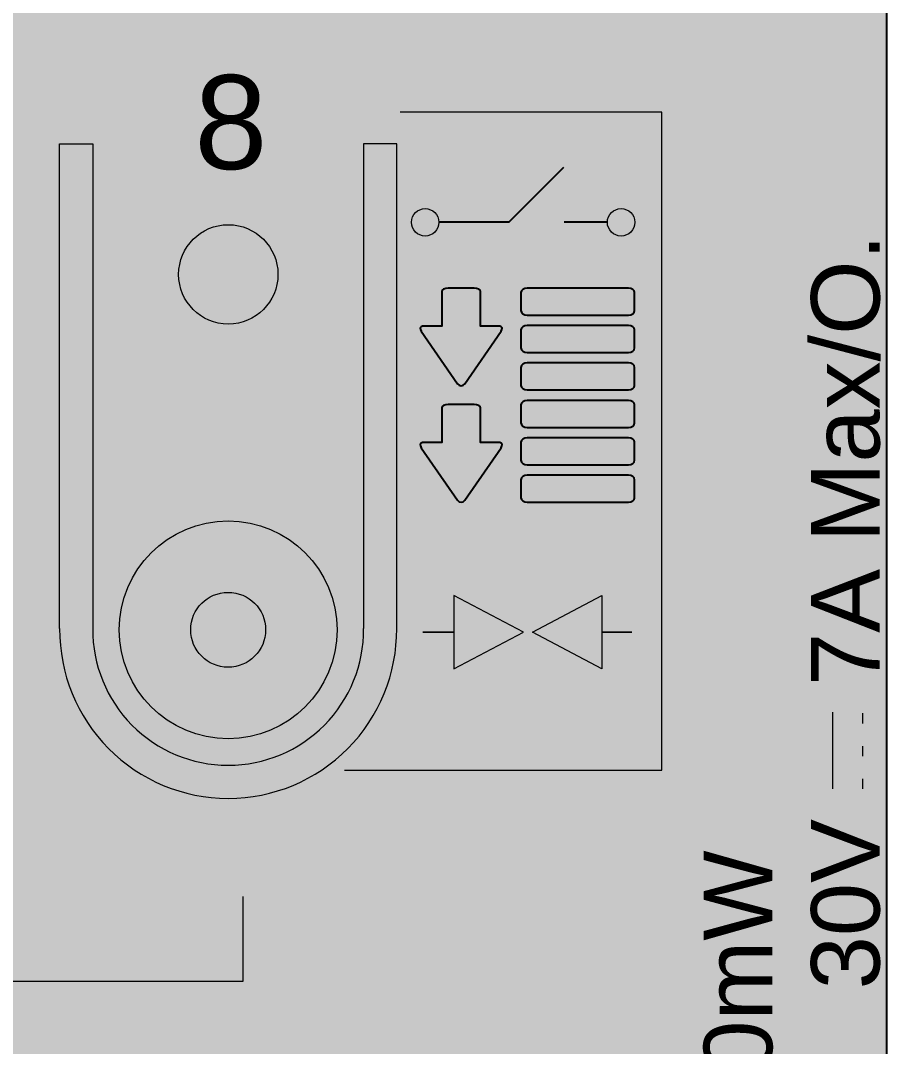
# Model space of a CAD drawing. Header units: millimetres. Extents: x 27500 to 33280, y -10980 to 420.
# Drawn here: x 28079.21 to 28095, y 193.44 to 212.15 of the extents above; entities that cross this region are included whole.
import ezdxf
from ezdxf.enums import TextEntityAlignment as Align

# ---------------------------------------------------------------- set-up
doc = ezdxf.new("R2010")
doc.units = ezdxf.units.MM
doc.layers.add('SX_ZEN_BODY', color=7, linetype='Continuous', true_color=0xefefeb)
doc.layers.add('SX_ZEN_KNX_BLACK', color=7, linetype='Continuous', true_color=0x2b2e31)
doc.styles.get("Standard").update_dxf_attribs({"font": 'arial.ttf'})
doc.styles.add('SX_ZIOMB16V3_Arial', font='arial.ttf')

# ---------------------------------------------------------------- blocks, each defined once
blk = doc.blocks.new('SX_DYN_ZENNIO_G005')
at = {"true_color": 0x2f3236}
h = blk.add_hatch(color=250, dxfattribs=at)
h.dxf.hatch_style = 1
h.paths.add_polyline_path([(131.8353525572699, 18.47345104432486, 1), (131.33535255727, 18.47345104432486, 1)])
h = blk.add_hatch(color=250, dxfattribs=at)
h.dxf.hatch_style = 1
h.paths.add_polyline_path([(135.4090623201375, 18.47345104432486, 1), (134.9090623201375, 18.47345104432486, 1)])
h = blk.add_hatch(color=250, dxfattribs=at)
h.dxf.hatch_style = 2
edge = h.paths.add_edge_path()
edge.add_spline(control_points=[(132.9704259390921, 16.48565676126134), (132.9704259390921, 16.48565676126134), (132.3074985559126, 15.52952979279041), (132.3074985559126, 15.52952979279041), (132.2720041204732, 15.47819340624016), (132.2134347737235, 15.47819340624016), (132.1782578829345, 15.52952979279041), (132.1782578829345, 15.52952979279041), (131.5150129551041, 16.48565676126134), (131.5150129551041, 16.48565676126134), (131.4819204436301, 16.5330414809431), (131.4932787878763, 16.57234645318829), (131.5377350390238, 16.57802697431168), (131.5377350390238, 16.57802697431168), (131.888516030219, 16.57802697431168), (131.888516030219, 16.57802697431168), (131.888516030219, 16.57802697431168), (131.888516030219, 17.20941160477002), (131.888516030219, 17.20941160477002), (131.888516030219, 17.2452588685054), (131.941898814335, 17.27454354262033), (132.0063250957594, 17.27454354262033), (132.0063250957594, 17.27454354262033), (132.4790785156976, 17.27454354262033), (132.4790785156976, 17.27454354262033), (132.5435047971225, 17.27454354262033), (132.5972404086281, 17.2452588685054), (132.5972404086281, 17.20941160477002), (132.5972404086281, 17.20941160477002), (132.5972404086281, 16.57802697431168), (132.5972404086281, 16.57802697431168), (132.5972404086281, 16.57802697431168), (132.9480213998233, 16.57802697431168), (132.9480213998233, 16.57802697431168), (132.9924776509708, 16.57234645318829), (133.0038386929307, 16.5330414809431), (132.9704259390921, 16.48565676126134)], knot_values=[0, 0, 0, 0, 1, 1, 1, 2, 2, 2, 3, 3, 3, 4, 4, 4, 5, 5, 5, 6, 6, 6, 7, 7, 7, 8, 8, 8, 9, 9, 9, 10, 10, 10, 11, 11, 11, 12, 12, 12, 12], degree=3, periodic=0)
h = blk.add_hatch(color=250, dxfattribs=at)
h.dxf.hatch_style = 2
edge = h.paths.add_edge_path()
edge.add_spline(control_points=[(135.292030165672, 17.275037500979), (135.3554332476653, 17.275037500979), (135.4071252571809, 17.23820232052628), (135.4071252571809, 17.1932168271577), (135.4071252571809, 17.1932168271577), (135.4071252571809, 17.1932168271577), (135.4071252571809, 17.1932168271577), (135.4071252571809, 17.1932168271577), (135.4071252571809, 16.86452282227662), (135.4071252571809, 16.86452282227662), (135.4071252571809, 16.81921978424895), (135.3554332476653, 16.78217290735654), (135.292030165672, 16.78217290735654), (135.292030165672, 16.78217290735654), (135.292030165672, 16.78217290735654), (135.292030165672, 16.78217290735654), (135.292030165672, 16.78217290735654), (133.4479778115353, 16.78217290735654), (133.4479778115353, 16.78217290735654), (133.384574729542, 16.78217290735654), (133.3328855168986, 16.81921978424895), (133.3328855168986, 16.86452282227662), (133.3328855168986, 16.86452282227662), (133.3328855168986, 16.86452282227662), (133.3328855168986, 16.86452282227662), (133.3328855168986, 16.86452282227662), (133.3328855168986, 17.1932168271577), (133.3328855168986, 17.1932168271577), (133.3328855168986, 17.23820232052628), (133.384574729542, 17.275037500979), (133.4479778115353, 17.275037500979), (133.4479778115353, 17.275037500979), (133.4479778115353, 17.275037500979), (133.4479778115353, 17.275037500979), (133.4479778115353, 17.275037500979), (135.292030165672, 17.275037500979), (135.292030165672, 17.275037500979)], knot_values=[0, 0, 0, 0, 1, 1, 1, 2, 2, 2, 3, 3, 3, 4, 4, 4, 5, 5, 5, 6, 6, 6, 7, 7, 7, 8, 8, 8, 9, 9, 9, 10, 10, 10, 11, 11, 11, 12, 12, 12, 12], degree=3, periodic=0)
h = blk.add_hatch(color=250, dxfattribs=at)
h.dxf.hatch_style = 2
edge = h.paths.add_edge_path()
edge.add_spline(control_points=[(135.292030165672, 16.59231648397042), (135.3554332476653, 16.59231648397042), (135.4071252571809, 16.55509319337932), (135.4071252571809, 16.51014298274992), (135.4071252571809, 16.51014298274992), (135.4071252571809, 16.51014298274992), (135.4071252571809, 16.51014298274992), (135.4071252571809, 16.51014298274992), (135.4071252571809, 16.18141369512875), (135.4071252571809, 16.18141369512875), (135.4071252571809, 16.13646348450027), (135.3554332476653, 16.09906378020866), (135.292030165672, 16.09906378020866), (135.292030165672, 16.09906378020866), (135.292030165672, 16.09906378020866), (135.292030165672, 16.09906378020866), (135.292030165672, 16.09906378020866), (133.4479778115353, 16.09906378020866), (133.4479778115353, 16.09906378020866), (133.384574729542, 16.09906378020866), (133.3328855168986, 16.13646348450027), (133.3328855168986, 16.18141369512875), (133.3328855168986, 16.18141369512875), (133.3328855168986, 16.18141369512875), (133.3328855168986, 16.18141369512875), (133.3328855168986, 16.18141369512875), (133.3328855168986, 16.51014298274992), (133.3328855168986, 16.51014298274992), (133.3328855168986, 16.55509319337932), (133.384574729542, 16.59231648397042), (133.4479778115353, 16.59231648397042), (133.4479778115353, 16.59231648397042), (133.4479778115353, 16.59231648397042), (133.4479778115353, 16.59231648397042), (133.4479778115353, 16.59231648397042), (135.292030165672, 16.59231648397042), (135.292030165672, 16.59231648397042)], knot_values=[0, 0, 0, 0, 1, 1, 1, 2, 2, 2, 3, 3, 3, 4, 4, 4, 5, 5, 5, 6, 6, 6, 7, 7, 7, 8, 8, 8, 9, 9, 9, 10, 10, 10, 11, 11, 11, 12, 12, 12, 12], degree=3, periodic=0)
h = blk.add_hatch(color=250, dxfattribs=at)
h.dxf.hatch_style = 2
edge = h.paths.add_edge_path()
edge.add_spline(control_points=[(135.292030165672, 15.90924263956265), (135.3554332476653, 15.90924263956265), (135.4071252571809, 15.87237217637073), (135.4071252571809, 15.82738668300214), (135.4071252571809, 15.82738668300214), (135.4071252571809, 15.82738668300214), (135.4071252571809, 15.82738668300214), (135.4071252571809, 15.82738668300214), (135.4071252571809, 15.49851626442057), (135.4071252571809, 15.49851626442057), (135.4071252571809, 15.45338964009249), (135.3554332476653, 15.41634276320098), (135.292030165672, 15.41634276320098), (135.292030165672, 15.41634276320098), (135.292030165672, 15.41634276320098), (135.292030165672, 15.41634276320098), (135.292030165672, 15.41634276320098), (133.4479778115353, 15.41634276320098), (133.4479778115353, 15.41634276320098), (133.384574729542, 15.41634276320098), (133.3328855168986, 15.45338964009249), (133.3328855168986, 15.49851626442057), (133.3328855168986, 15.49851626442057), (133.3328855168986, 15.49851626442057), (133.3328855168986, 15.49851626442057), (133.3328855168986, 15.49851626442057), (133.3328855168986, 15.82738668300214), (133.3328855168986, 15.82738668300214), (133.3328855168986, 15.87237217637073), (133.384574729542, 15.90924263956265), (133.4479778115353, 15.90924263956265), (133.4479778115353, 15.90924263956265), (133.4479778115353, 15.90924263956265), (133.4479778115353, 15.90924263956265), (133.4479778115353, 15.90924263956265), (135.292030165672, 15.90924263956265), (135.292030165672, 15.90924263956265)], knot_values=[0, 0, 0, 0, 1, 1, 1, 2, 2, 2, 3, 3, 3, 4, 4, 4, 5, 5, 5, 6, 6, 6, 7, 7, 7, 8, 8, 8, 9, 9, 9, 10, 10, 10, 11, 11, 11, 12, 12, 12, 12], degree=3, periodic=0)
h = blk.add_hatch(color=250, dxfattribs=at)
h.dxf.hatch_style = 2
edge = h.paths.add_edge_path()
edge.add_spline(control_points=[(135.292030165672, 15.22648633981396), (135.3554332476653, 15.22648633981396), (135.4071252571809, 15.18961587662204), (135.4071252571809, 15.14431283859346), (135.4071252571809, 15.14431283859346), (135.4071252571809, 15.14431283859346), (135.4071252571809, 15.14431283859346), (135.4071252571809, 15.14431283859346), (135.4071252571809, 14.81575996467188), (135.4071252571809, 14.81575996467188), (135.4071252571809, 14.77063334034381), (135.3554332476653, 14.7335864634523), (135.292030165672, 14.7335864634523), (135.292030165672, 14.7335864634523), (135.292030165672, 14.7335864634523), (135.292030165672, 14.7335864634523), (135.292030165672, 14.7335864634523), (133.4479778115353, 14.7335864634523), (133.4479778115353, 14.7335864634523), (133.384574729542, 14.7335864634523), (133.3328855168986, 14.77063334034381), (133.3328855168986, 14.81575996467188), (133.3328855168986, 14.81575996467188), (133.3328855168986, 14.81575996467188), (133.3328855168986, 14.81575996467188), (133.3328855168986, 14.81575996467188), (133.3328855168986, 15.14431283859346), (133.3328855168986, 15.14431283859346), (133.3328855168986, 15.18961587662204), (133.384574729542, 15.22648633981396), (133.4479778115353, 15.22648633981396), (133.4479778115353, 15.22648633981396), (133.4479778115353, 15.22648633981396), (133.4479778115353, 15.22648633981396), (133.4479778115353, 15.22648633981396), (135.292030165672, 15.22648633981396), (135.292030165672, 15.22648633981396)], knot_values=[0, 0, 0, 0, 1, 1, 1, 2, 2, 2, 3, 3, 3, 4, 4, 4, 5, 5, 5, 6, 6, 6, 7, 7, 7, 8, 8, 8, 9, 9, 9, 10, 10, 10, 11, 11, 11, 12, 12, 12, 12], degree=3, periodic=0)
h = blk.add_hatch(color=250, dxfattribs=at)
h.dxf.hatch_style = 2
edge = h.paths.add_edge_path()
edge.add_spline(control_points=[(132.9704259390921, 14.36251788795459), (132.9704259390921, 14.36251788795459), (132.3074985559126, 13.40600280934438), (132.3074985559126, 13.40600280934438), (132.2720041204732, 13.35431359539495), (132.2134347737235, 13.35431359539495), (132.1782578829345, 13.40600280934438), (132.1782578829345, 13.40600280934438), (131.5150129551041, 14.36251788795459), (131.5150129551041, 14.36251788795459), (131.4819204436301, 14.40972619393676), (131.4932787878763, 14.44917229714144), (131.5377350390238, 14.45485281826484), (131.5377350390238, 14.45485281826484), (131.888516030219, 14.45485281826484), (131.888516030219, 14.45485281826484), (131.888516030219, 14.45485281826484), (131.888516030219, 15.08641386242277), (131.888516030219, 15.08641386242277), (131.888516030219, 15.12208471245856), (131.941898814335, 15.15136938657349), (132.0063250957594, 15.15136938657349), (132.0063250957594, 15.15136938657349), (132.4790785156976, 15.15136938657349), (132.4790785156976, 15.15136938657349), (132.5435047971225, 15.15136938657349), (132.5972404086281, 15.12208471245856), (132.5972404086281, 15.08641386242277), (132.5972404086281, 15.08641386242277), (132.5972404086281, 14.45485281826484), (132.5972404086281, 14.45485281826484), (132.5972404086281, 14.45485281826484), (132.9480213998233, 14.45485281826484), (132.9480213998233, 14.45485281826484), (132.9924776509708, 14.44917229714144), (133.0038386929307, 14.40972619393676), (132.9704259390921, 14.36251788795459)], knot_values=[0, 0, 0, 0, 1, 1, 1, 2, 2, 2, 3, 3, 3, 4, 4, 4, 5, 5, 5, 6, 6, 6, 7, 7, 7, 8, 8, 8, 9, 9, 9, 10, 10, 10, 11, 11, 11, 12, 12, 12, 12], degree=3, periodic=0)
h = blk.add_hatch(color=250, dxfattribs=at)
h.dxf.hatch_style = 2
edge = h.paths.add_edge_path()
edge.add_spline(control_points=[(135.292030165672, 14.54373004006618), (135.3554332476653, 14.54373004006618), (135.4071252571809, 14.50654203221427), (135.4071252571809, 14.46155653884568), (135.4071252571809, 14.46155653884568), (135.4071252571809, 14.46155653884568), (135.4071252571809, 14.46155653884568), (135.4071252571809, 14.46155653884568), (135.4071252571809, 14.13303894766329), (135.4071252571809, 14.13303894766329), (135.4071252571809, 14.08787704059512), (135.3554332476653, 14.05051261904452), (135.292030165672, 14.05051261904452), (135.292030165672, 14.05051261904452), (135.292030165672, 14.05051261904452), (135.292030165672, 14.05051261904452), (135.292030165672, 14.05051261904452), (133.4479778115353, 14.05051261904452), (133.4479778115353, 14.05051261904452), (133.384574729542, 14.05051261904452), (133.3328855168986, 14.08787704059512), (133.3328855168986, 14.13303894766329), (133.3328855168986, 14.13303894766329), (133.3328855168986, 14.13303894766329), (133.3328855168986, 14.13303894766329), (133.3328855168986, 14.13303894766329), (133.3328855168986, 14.46155653884568), (133.3328855168986, 14.46155653884568), (133.3328855168986, 14.50654203221427), (133.384574729542, 14.54373004006618), (133.4479778115353, 14.54373004006618), (133.4479778115353, 14.54373004006618), (133.4479778115353, 14.54373004006618), (133.4479778115353, 14.54373004006618), (133.4479778115353, 14.54373004006618), (135.292030165672, 14.54373004006618), (135.292030165672, 14.54373004006618)], knot_values=[0, 0, 0, 0, 1, 1, 1, 2, 2, 2, 3, 3, 3, 4, 4, 4, 5, 5, 5, 6, 6, 6, 7, 7, 7, 8, 8, 8, 9, 9, 9, 10, 10, 10, 11, 11, 11, 12, 12, 12, 12], degree=3, periodic=0)
h = blk.add_hatch(color=250, dxfattribs=at)
h.dxf.hatch_style = 2
edge = h.paths.add_edge_path()
edge.add_spline(control_points=[(135.292030165672, 13.86100902305668), (135.3554332476653, 13.86100902305668), (135.4071252571809, 13.82378573246558), (135.4071252571809, 13.77883552183618), (135.4071252571809, 13.77883552183618), (135.4071252571809, 13.77883552183618), (135.4071252571809, 13.77883552183618), (135.4071252571809, 13.77883552183618), (135.4071252571809, 13.44992982051633), (135.4071252571809, 13.44992982051633), (135.4071252571809, 13.40480319618734), (135.3554332476653, 13.36775631929583), (135.292030165672, 13.36775631929583), (135.292030165672, 13.36775631929583), (135.292030165672, 13.36775631929583), (135.292030165672, 13.36775631929583), (135.292030165672, 13.36775631929583), (133.4479778115353, 13.36775631929583), (133.4479778115353, 13.36775631929583), (133.384574729542, 13.36775631929583), (133.3328855168986, 13.40480319618734), (133.3328855168986, 13.44992982051633), (133.3328855168986, 13.44992982051633), (133.3328855168986, 13.44992982051633), (133.3328855168986, 13.44992982051633), (133.3328855168986, 13.44992982051633), (133.3328855168986, 13.77883552183618), (133.3328855168986, 13.77883552183618), (133.3328855168986, 13.82378573246558), (133.384574729542, 13.86100902305668), (133.4479778115353, 13.86100902305668), (133.4479778115353, 13.86100902305668), (133.4479778115353, 13.86100902305668), (133.4479778115353, 13.86100902305668), (133.4479778115353, 13.86100902305668), (135.292030165672, 13.86100902305668), (135.292030165672, 13.86100902305668)], knot_values=[0, 0, 0, 0, 1, 1, 1, 2, 2, 2, 3, 3, 3, 4, 4, 4, 5, 5, 5, 6, 6, 6, 7, 7, 7, 8, 8, 8, 9, 9, 9, 10, 10, 10, 11, 11, 11, 12, 12, 12, 12], degree=3, periodic=0)
h = blk.add_hatch(color=250, dxfattribs=at)
h.dxf.hatch_style = 2
h.paths.add_polyline_path([(134.8089741859441, 11.66839843489276), (134.8089741859441, 10.32843053908152), (133.5410211440241, 10.9980616595875)])
at = {"layer": 'SX_ZEN_BODY', "true_color": 0xefefeb}
blk.add_hatch(color=7, dxfattribs=at).paths.add_polyline_path([(0, -22.43), (0, 22.57), (0, 45), (8.425, 45), (59.77, 45), (82.475, 45), (133.82, 45), (140, 45), (140, 22.57), (140, -22.43), (140, -45), (133.82, -45), (82.475, -45), (59.77, -45), (8.425, -45), (0, -45)])
at = {"layer": 'SX_ZEN_KNX_BLACK', "true_color": 0x1c1d1f}
for points in [[(128.83, 17.17), (128.635, 16.885), (128.35, 16.69), (127.995, 16.62), (127.645, 16.69), (127.355, 16.885), (127.16, 17.17), (127.09, 17.525), (127.16, 17.875), (127.355, 18.165), (127.645, 18.36), (127.995, 18.43), (128.35, 18.36), (128.635, 18.165), (128.83, 17.875), (128.9, 17.525)], [(132.305, 15.53), (132.275, 15.5), (132.245, 15.49), (132.21, 15.5), (132.18, 15.53), (131.515, 16.485), (131.5, 16.52), (131.495, 16.545), (131.51, 16.57), (131.54, 16.58), (131.89, 16.58), (131.89, 17.21), (131.9, 17.235), (131.925, 17.255), (131.96, 17.27), (132.005, 17.275), (132.48, 17.275), (132.525, 17.27), (132.56, 17.255), (132.59, 17.235), (132.595, 17.21), (132.595, 16.58), (132.95, 16.58), (132.975, 16.57), (132.99, 16.545), (132.985, 16.52), (132.97, 16.485)], [(135.335, 17.27), (135.375, 17.25), (135.4, 17.225), (135.405, 17.195), (135.405, 16.865), (135.4, 16.835), (135.375, 16.805), (135.335, 16.79), (135.29, 16.78), (133.45, 16.78), (133.405, 16.79), (133.365, 16.805), (133.34, 16.835), (133.335, 16.865), (133.335, 17.195), (133.34, 17.225), (133.365, 17.25), (133.405, 17.27), (133.45, 17.275), (135.29, 17.275)], [(135.335, 16.585), (135.375, 16.57), (135.4, 16.54), (135.405, 16.51), (135.405, 16.18), (135.4, 16.15), (135.375, 16.125), (135.335, 16.105), (135.29, 16.1), (133.45, 16.1), (133.405, 16.105), (133.365, 16.125), (133.34, 16.15), (133.335, 16.18), (133.335, 16.51), (133.34, 16.54), (133.365, 16.57), (133.405, 16.585), (133.45, 16.59), (135.29, 16.59)], [(135.335, 15.905), (135.375, 15.885), (135.4, 15.86), (135.405, 15.825), (135.405, 15.5), (135.4, 15.465), (135.375, 15.44), (135.335, 15.425), (135.29, 15.415), (133.45, 15.415), (133.405, 15.425), (133.365, 15.44), (133.34, 15.465), (133.335, 15.5), (133.335, 15.825), (133.34, 15.86), (133.365, 15.885), (133.405, 15.905), (133.45, 15.91), (135.29, 15.91)], [(135.335, 15.22), (135.375, 15.2), (135.4, 15.175), (135.405, 15.145), (135.405, 14.815), (135.4, 14.785), (135.375, 14.76), (135.335, 14.74), (135.29, 14.735), (133.45, 14.735), (133.405, 14.74), (133.365, 14.76), (133.34, 14.785), (133.335, 14.815), (133.335, 15.145), (133.34, 15.175), (133.365, 15.2), (133.405, 15.22), (133.45, 15.225), (135.29, 15.225)], [(132.305, 13.405), (132.275, 13.375), (132.245, 13.365), (132.21, 13.375), (132.18, 13.405), (131.515, 14.365), (131.5, 14.395), (131.495, 14.425), (131.51, 14.445), (131.54, 14.455), (131.89, 14.455), (131.89, 15.085), (131.9, 15.11), (131.925, 15.13), (131.96, 15.145), (132.005, 15.15), (132.48, 15.15), (132.525, 15.145), (132.56, 15.13), (132.59, 15.11), (132.595, 15.085), (132.595, 14.455), (132.95, 14.455), (132.975, 14.445), (132.99, 14.425), (132.985, 14.395), (132.97, 14.365)], [(135.335, 14.535), (135.375, 14.52), (135.4, 14.495), (135.405, 14.46), (135.405, 14.135), (135.4, 14.1), (135.375, 14.075), (135.335, 14.055), (135.29, 14.05), (133.45, 14.05), (133.405, 14.055), (133.365, 14.075), (133.34, 14.1), (133.335, 14.135), (133.335, 14.46), (133.34, 14.495), (133.365, 14.52), (133.405, 14.535), (133.45, 14.545), (135.29, 14.545)], [(135.335, 13.855), (135.375, 13.835), (135.4, 13.81), (135.405, 13.78), (135.405, 13.45), (135.4, 13.42), (135.375, 13.39), (135.335, 13.375), (135.29, 13.37), (133.45, 13.37), (133.405, 13.375), (133.365, 13.39), (133.34, 13.42), (133.335, 13.45), (133.335, 13.78), (133.34, 13.81), (133.365, 13.835), (133.405, 13.855), (133.45, 13.86), (135.29, 13.86)], [(128.62, 10.775), (128.475, 10.56), (128.26, 10.415), (127.995, 10.36), (127.725, 10.415), (127.51, 10.56), (127.365, 10.775), (127.31, 11.04), (127.365, 11.31), (127.51, 11.525), (127.725, 11.67), (127.995, 11.725), (128.26, 11.67), (128.475, 11.525), (128.62, 11.31), (128.675, 11.04)], [(132.11, 11.67), (133.38, 11), (132.11, 10.33), (132.11, 11)], [(134.81, 11), (134.81, 10.33), (133.54, 11), (134.81, 11.67)]]:
    blk.add_hatch(color=250, dxfattribs=at).paths.add_polyline_path(points)
h = blk.add_hatch(color=250, dxfattribs=at)
h.paths.add_polyline_path([(129.94, 10.64), (129.825, 10.27), (129.64, 9.93), (129.4, 9.635), (129.105, 9.395), (128.765, 9.21), (128.395, 9.095), (127.995, 9.055), (127.595, 9.095), (127.22, 9.21), (126.885, 9.395), (126.59, 9.635), (126.345, 9.93), (126.165, 10.27), (126.05, 10.64), (126.01, 11.04), (126.05, 11.44), (126.165, 11.815), (126.345, 12.15), (126.59, 12.445), (126.885, 12.69), (127.22, 12.87), (127.595, 12.985), (127.995, 13.03), (128.395, 12.985), (128.765, 12.87), (129.105, 12.69), (129.4, 12.445), (129.64, 12.15), (129.825, 11.815), (129.94, 11.44), (129.98, 11.04)])
h.paths.add_polyline_path([(128.62, 11.31), (128.475, 11.525), (128.26, 11.67), (127.995, 11.725), (127.725, 11.67), (127.51, 11.525), (127.365, 11.31), (127.31, 11.04), (127.365, 10.775), (127.51, 10.56), (127.725, 10.415), (127.995, 10.36), (128.26, 10.415), (128.475, 10.56), (128.62, 10.775), (128.675, 11.04)], flags=0)
at = {"color": 250, "lineweight": 5, "true_color": 0x2f3236}
for p, q in [((128.2663487030912, 4.634672787869418), (128.2663487030912, 6.176523343039207)), ((113.6763802032804, 4.634672787869418), (128.2663487030912, 4.634672787869418))]:
    blk.add_line(p, q, dxfattribs=at)
at = {"color": 250, "true_color": 0x2f3236}
for points in [[(140, 44.99999999999999), (140, -45)], [(134.1062824650887, 19.47505746452305), (133.113820424807, 18.47345104432577), (131.8353525572699, 18.47345104432486)], [(134.9090623201375, 18.47345104432486), (134.1227781063614, 18.47345104432486)]]:
    blk.add_lwpolyline(points, dxfattribs=at)
at = {"color": 250, "lineweight": 5, "true_color": 0x2f3236}
for points in [[(130.113159168927, 8.481767215607645), (135.904679645768, 8.481767215607645), (135.904679645768, 20.48340288804127), (131.1304663826802, 20.48340288804127)], [(132.1114323752574, 11.66839843489276), (132.1114323752574, 10.32843053908152), (133.3800938216884, 10.9980616595875), (132.1114323752574, 11.66839843489276)], [(134.8089741859441, 11.66839843489276), (134.8089741859441, 10.32843053908152), (133.5410211440241, 10.9980616595875), (134.8089741859441, 11.66839843489276)], [(132.1114323752574, 10.99841448698669), (131.5801096085699, 10.99876731438587), (131.5453208279102, 10.99876731438587), (131.5790864091389, 10.99876731438587), (132.1114323752574, 10.99841448698669)], [(135.322726148607, 10.99876731438587), (135.3557860750554, 10.99876731438587), (135.3209972943957, 10.99876731438587), (134.8089741859441, 10.99841448698669), (135.322726148607, 10.99876731438587)], [(139.019441075323, 8.13849455962827), (139.019441075323, 9.53809028586602)], [(139.5679465359064, 9.333415111723292), (139.5679465359064, 9.518790627142153)], [(139.5679465359064, 8.735266822247468), (139.5679465359064, 8.921347992464689)], [(139.5679465359064, 8.13849455962827), (139.5679465359064, 8.323870075047125)]]:
    blk.add_lwpolyline(points, dxfattribs=at)
at = {"color": 250, "lineweight": 9, "true_color": 0x2f3236}
for points in [[(124.9200061453304, 11.0633542071663), (124.9200061453304, 19.90793914908579), (125.5238172541387, 19.90793914908579), (125.5238172659312, 11.0633542071663)], [(131.0672686258315, 11.0633542071663), (131.0672686258315, 19.90793914908579), (130.4634575170232, 19.90793914908579), (130.4634575052307, 11.0633542071663)]]:
    blk.add_lwpolyline(points, dxfattribs=at)
at = {"color": 250, "lineweight": 5, "true_color": 0x2f3236}
for centre in [(131.5853525572699, 18.47345104432486), (135.1590623201375, 18.47345104432486)]:
    blk.add_circle(centre, 0.25, dxfattribs=at)
at = {"color": 250, "lineweight": 9, "true_color": 0x2f3236}
for centre, radius in [((127.9961431099925, 17.52365835598255), 0.9057641153867731), ((127.9936373855809, 11.04142625076645), 1.98612731059892), ((127.9930699869685, 11.04199307404712), 0.6831023214353465)]:
    blk.add_circle(centre, radius, dxfattribs=at)
for centre, radius, start, end in [((127.9936373855809, 11.04142625076554), 3.073709458669156, 179.5912463330232, 269.9532917957441), ((127.9942047841934, 11.04199307404712), 2.470484923534017, 179.4912400767098, 269.928727747725), ((127.9930699869685, 11.04199307404712), 2.470484923534017, 270.0712722522228, 0.5087599231859065), ((127.9936373855809, 11.04142625076554), 3.073709458669156, 270.0467082042558, 0.4087536669767632)]:
    blk.add_arc(centre, radius, start, end, dxfattribs=at)
at = {"color": 250, "true_color": 0x2f3236}
for points in [[(132.9704259390921, 16.48565676126134), (132.9704259390921, 16.48565676126134), (132.3074985559126, 15.52952979279041), (132.3074985559126, 15.52952979279041), (132.2720041204732, 15.47819340624016), (132.2134347737235, 15.47819340624016), (132.1782578829345, 15.52952979279041), (132.1782578829345, 15.52952979279041), (131.5150129551041, 16.48565676126134), (131.5150129551041, 16.48565676126134), (131.4819204436301, 16.5330414809431), (131.4932787878763, 16.57234645318829), (131.5377350390238, 16.57802697431168), (131.5377350390238, 16.57802697431168), (131.888516030219, 16.57802697431168), (131.888516030219, 16.57802697431168), (131.888516030219, 16.57802697431168), (131.888516030219, 17.20941160477002), (131.888516030219, 17.20941160477002), (131.888516030219, 17.2452588685054), (131.941898814335, 17.27454354262033), (132.0063250957594, 17.27454354262033), (132.0063250957594, 17.27454354262033), (132.4790785156976, 17.27454354262033), (132.4790785156976, 17.27454354262033), (132.5435047971225, 17.27454354262033), (132.5972404086281, 17.2452588685054), (132.5972404086281, 17.20941160477002), (132.5972404086281, 17.20941160477002), (132.5972404086281, 16.57802697431168), (132.5972404086281, 16.57802697431168), (132.5972404086281, 16.57802697431168), (132.9480213998233, 16.57802697431168), (132.9480213998233, 16.57802697431168), (132.9924776509708, 16.57234645318829), (133.0038386929307, 16.5330414809431), (132.9704259390921, 16.48565676126134)], [(135.292030165672, 17.275037500979), (135.3554332476653, 17.275037500979), (135.4071252571809, 17.23820232052628), (135.4071252571809, 17.1932168271577), (135.4071252571809, 17.1932168271577), (135.4071252571809, 17.1932168271577), (135.4071252571809, 17.1932168271577), (135.4071252571809, 17.1932168271577), (135.4071252571809, 16.86452282227662), (135.4071252571809, 16.86452282227662), (135.4071252571809, 16.81921978424895), (135.3554332476653, 16.78217290735654), (135.292030165672, 16.78217290735654), (135.292030165672, 16.78217290735654), (135.292030165672, 16.78217290735654), (135.292030165672, 16.78217290735654), (135.292030165672, 16.78217290735654), (133.4479778115353, 16.78217290735654), (133.4479778115353, 16.78217290735654), (133.384574729542, 16.78217290735654), (133.3328855168986, 16.81921978424895), (133.3328855168986, 16.86452282227662), (133.3328855168986, 16.86452282227662), (133.3328855168986, 16.86452282227662), (133.3328855168986, 16.86452282227662), (133.3328855168986, 16.86452282227662), (133.3328855168986, 17.1932168271577), (133.3328855168986, 17.1932168271577), (133.3328855168986, 17.23820232052628), (133.384574729542, 17.275037500979), (133.4479778115353, 17.275037500979), (133.4479778115353, 17.275037500979), (133.4479778115353, 17.275037500979), (133.4479778115353, 17.275037500979), (133.4479778115353, 17.275037500979), (135.292030165672, 17.275037500979), (135.292030165672, 17.275037500979)], [(135.292030165672, 16.59231648397042), (135.3554332476653, 16.59231648397042), (135.4071252571809, 16.55509319337932), (135.4071252571809, 16.51014298274992), (135.4071252571809, 16.51014298274992), (135.4071252571809, 16.51014298274992), (135.4071252571809, 16.51014298274992), (135.4071252571809, 16.51014298274992), (135.4071252571809, 16.18141369512875), (135.4071252571809, 16.18141369512875), (135.4071252571809, 16.13646348450027), (135.3554332476653, 16.09906378020866), (135.292030165672, 16.09906378020866), (135.292030165672, 16.09906378020866), (135.292030165672, 16.09906378020866), (135.292030165672, 16.09906378020866), (135.292030165672, 16.09906378020866), (133.4479778115353, 16.09906378020866), (133.4479778115353, 16.09906378020866), (133.384574729542, 16.09906378020866), (133.3328855168986, 16.13646348450027), (133.3328855168986, 16.18141369512875), (133.3328855168986, 16.18141369512875), (133.3328855168986, 16.18141369512875), (133.3328855168986, 16.18141369512875), (133.3328855168986, 16.18141369512875), (133.3328855168986, 16.51014298274992), (133.3328855168986, 16.51014298274992), (133.3328855168986, 16.55509319337932), (133.384574729542, 16.59231648397042), (133.4479778115353, 16.59231648397042), (133.4479778115353, 16.59231648397042), (133.4479778115353, 16.59231648397042), (133.4479778115353, 16.59231648397042), (133.4479778115353, 16.59231648397042), (135.292030165672, 16.59231648397042), (135.292030165672, 16.59231648397042)], [(135.292030165672, 15.90924263956265), (135.3554332476653, 15.90924263956265), (135.4071252571809, 15.87237217637073), (135.4071252571809, 15.82738668300214), (135.4071252571809, 15.82738668300214), (135.4071252571809, 15.82738668300214), (135.4071252571809, 15.82738668300214), (135.4071252571809, 15.82738668300214), (135.4071252571809, 15.49851626442057), (135.4071252571809, 15.49851626442057), (135.4071252571809, 15.45338964009249), (135.3554332476653, 15.41634276320098), (135.292030165672, 15.41634276320098), (135.292030165672, 15.41634276320098), (135.292030165672, 15.41634276320098), (135.292030165672, 15.41634276320098), (135.292030165672, 15.41634276320098), (133.4479778115353, 15.41634276320098), (133.4479778115353, 15.41634276320098), (133.384574729542, 15.41634276320098), (133.3328855168986, 15.45338964009249), (133.3328855168986, 15.49851626442057), (133.3328855168986, 15.49851626442057), (133.3328855168986, 15.49851626442057), (133.3328855168986, 15.49851626442057), (133.3328855168986, 15.49851626442057), (133.3328855168986, 15.82738668300214), (133.3328855168986, 15.82738668300214), (133.3328855168986, 15.87237217637073), (133.384574729542, 15.90924263956265), (133.4479778115353, 15.90924263956265), (133.4479778115353, 15.90924263956265), (133.4479778115353, 15.90924263956265), (133.4479778115353, 15.90924263956265), (133.4479778115353, 15.90924263956265), (135.292030165672, 15.90924263956265), (135.292030165672, 15.90924263956265)], [(135.292030165672, 15.22648633981396), (135.3554332476653, 15.22648633981396), (135.4071252571809, 15.18961587662204), (135.4071252571809, 15.14431283859346), (135.4071252571809, 15.14431283859346), (135.4071252571809, 15.14431283859346), (135.4071252571809, 15.14431283859346), (135.4071252571809, 15.14431283859346), (135.4071252571809, 14.81575996467188), (135.4071252571809, 14.81575996467188), (135.4071252571809, 14.77063334034381), (135.3554332476653, 14.7335864634523), (135.292030165672, 14.7335864634523), (135.292030165672, 14.7335864634523), (135.292030165672, 14.7335864634523), (135.292030165672, 14.7335864634523), (135.292030165672, 14.7335864634523), (133.4479778115353, 14.7335864634523), (133.4479778115353, 14.7335864634523), (133.384574729542, 14.7335864634523), (133.3328855168986, 14.77063334034381), (133.3328855168986, 14.81575996467188), (133.3328855168986, 14.81575996467188), (133.3328855168986, 14.81575996467188), (133.3328855168986, 14.81575996467188), (133.3328855168986, 14.81575996467188), (133.3328855168986, 15.14431283859346), (133.3328855168986, 15.14431283859346), (133.3328855168986, 15.18961587662204), (133.384574729542, 15.22648633981396), (133.4479778115353, 15.22648633981396), (133.4479778115353, 15.22648633981396), (133.4479778115353, 15.22648633981396), (133.4479778115353, 15.22648633981396), (133.4479778115353, 15.22648633981396), (135.292030165672, 15.22648633981396), (135.292030165672, 15.22648633981396)], [(132.9704259390921, 14.36251788795459), (132.9704259390921, 14.36251788795459), (132.3074985559126, 13.40600280934438), (132.3074985559126, 13.40600280934438), (132.2720041204732, 13.35431359539495), (132.2134347737235, 13.35431359539495), (132.1782578829345, 13.40600280934438), (132.1782578829345, 13.40600280934438), (131.5150129551041, 14.36251788795459), (131.5150129551041, 14.36251788795459), (131.4819204436301, 14.40972619393676), (131.4932787878763, 14.44917229714144), (131.5377350390238, 14.45485281826484), (131.5377350390238, 14.45485281826484), (131.888516030219, 14.45485281826484), (131.888516030219, 14.45485281826484), (131.888516030219, 14.45485281826484), (131.888516030219, 15.08641386242277), (131.888516030219, 15.08641386242277), (131.888516030219, 15.12208471245856), (131.941898814335, 15.15136938657349), (132.0063250957594, 15.15136938657349), (132.0063250957594, 15.15136938657349), (132.4790785156976, 15.15136938657349), (132.4790785156976, 15.15136938657349), (132.5435047971225, 15.15136938657349), (132.5972404086281, 15.12208471245856), (132.5972404086281, 15.08641386242277), (132.5972404086281, 15.08641386242277), (132.5972404086281, 14.45485281826484), (132.5972404086281, 14.45485281826484), (132.5972404086281, 14.45485281826484), (132.9480213998233, 14.45485281826484), (132.9480213998233, 14.45485281826484), (132.9924776509708, 14.44917229714144), (133.0038386929307, 14.40972619393676), (132.9704259390921, 14.36251788795459)], [(135.292030165672, 14.54373004006618), (135.3554332476653, 14.54373004006618), (135.4071252571809, 14.50654203221427), (135.4071252571809, 14.46155653884568), (135.4071252571809, 14.46155653884568), (135.4071252571809, 14.46155653884568), (135.4071252571809, 14.46155653884568), (135.4071252571809, 14.46155653884568), (135.4071252571809, 14.13303894766329), (135.4071252571809, 14.13303894766329), (135.4071252571809, 14.08787704059512), (135.3554332476653, 14.05051261904452), (135.292030165672, 14.05051261904452), (135.292030165672, 14.05051261904452), (135.292030165672, 14.05051261904452), (135.292030165672, 14.05051261904452), (135.292030165672, 14.05051261904452), (133.4479778115353, 14.05051261904452), (133.4479778115353, 14.05051261904452), (133.384574729542, 14.05051261904452), (133.3328855168986, 14.08787704059512), (133.3328855168986, 14.13303894766329), (133.3328855168986, 14.13303894766329), (133.3328855168986, 14.13303894766329), (133.3328855168986, 14.13303894766329), (133.3328855168986, 14.13303894766329), (133.3328855168986, 14.46155653884568), (133.3328855168986, 14.46155653884568), (133.3328855168986, 14.50654203221427), (133.384574729542, 14.54373004006618), (133.4479778115353, 14.54373004006618), (133.4479778115353, 14.54373004006618), (133.4479778115353, 14.54373004006618), (133.4479778115353, 14.54373004006618), (133.4479778115353, 14.54373004006618), (135.292030165672, 14.54373004006618), (135.292030165672, 14.54373004006618)], [(135.292030165672, 13.86100902305668), (135.3554332476653, 13.86100902305668), (135.4071252571809, 13.82378573246558), (135.4071252571809, 13.77883552183618), (135.4071252571809, 13.77883552183618), (135.4071252571809, 13.77883552183618), (135.4071252571809, 13.77883552183618), (135.4071252571809, 13.77883552183618), (135.4071252571809, 13.44992982051633), (135.4071252571809, 13.44992982051633), (135.4071252571809, 13.40480319618734), (135.3554332476653, 13.36775631929583), (135.292030165672, 13.36775631929583), (135.292030165672, 13.36775631929583), (135.292030165672, 13.36775631929583), (135.292030165672, 13.36775631929583), (135.292030165672, 13.36775631929583), (133.4479778115353, 13.36775631929583), (133.4479778115353, 13.36775631929583), (133.384574729542, 13.36775631929583), (133.3328855168986, 13.40480319618734), (133.3328855168986, 13.44992982051633), (133.3328855168986, 13.44992982051633), (133.3328855168986, 13.44992982051633), (133.3328855168986, 13.44992982051633), (133.3328855168986, 13.44992982051633), (133.3328855168986, 13.77883552183618), (133.3328855168986, 13.77883552183618), (133.3328855168986, 13.82378573246558), (133.384574729542, 13.86100902305668), (133.4479778115353, 13.86100902305668), (133.4479778115353, 13.86100902305668), (133.4479778115353, 13.86100902305668), (133.4479778115353, 13.86100902305668), (133.4479778115353, 13.86100902305668), (135.292030165672, 13.86100902305668), (135.292030165672, 13.86100902305668)]]:
    blk.add_open_spline(points, degree=3, knots=[0, 0, 0, 0, 1, 1, 1, 2, 2, 2, 3, 3, 3, 4, 4, 4, 5, 5, 5, 6, 6, 6, 7, 7, 7, 8, 8, 8, 9, 9, 9, 10, 10, 10, 11, 11, 11, 12, 12, 12, 12], dxfattribs=at)
at = {"color": 250, "true_color": 0x2f3236, "insert": (128.0426747071621, 20.28962728892009), "char_height": 1.714562081031095, "attachment_point": 5, "style": 'SX_ZIOMB16V3_Arial'}
blk.add_mtext('8', dxfattribs=at)
at = {"color": 250, "true_color": 0x2f3236, "char_height": 1.25, "attachment_point": 8, "rotation": 90, "style": 'SX_ZIOMB16V3_Arial'}
for s, insert in [('30V     7A Max/O.', (139.8927124147851, 11.37382492375582)), ('POWER: 29V      240mW', (137.9349338201052, -2.781148684819163))]:
    blk.add_mtext(s, dxfattribs=dict(at, insert=insert))
blk = doc.blocks.new('*U461')
blk.add_blockref('SX_DYN_ZENNIO_G005', (0, 0))
at = {"color": 5, "flags": 1}
for tag, p in [('UFH_ACTUATOR_1', (26.29945822262654, 47.19754861900036)), ('UFH_ACTUATOR_2', (32.64945822103893, 47.19771712436886)), ('UFH_ACTUATOR_3', (39.02460741649338, 47.19754861900036)), ('UFH_ACTUATOR_4', (45.37460741490575, 47.19754861900036)), ('UFH_ACTUATOR_5', (51.69989440908193, 47.19771712436704)), ('UFH_ACTUATOR_6', (58.04989440749431, 47.19771712436704)), ('UFH_ACTUATOR_7', (64.42504360294879, 47.19771712436704)), ('UFH_ACTUATOR_8', (70.7750436013621, 47.19771712436704)), ('DALI_OUTPUT', (70.6747481255261, 46.47803667161497)), ('OUTPUT_10', (158.5130525667048, 47.83699680010971)), ('OUTPUT_11', (164.8579321289866, 47.83699680010971)), ('OUTPUT_12', (183.9008350679486, 47.83699680010971)), ('OUTPUT_1', (14.69140463399853, 47.83699680010963)), ('OUTPUT_2', (33.73430757296027, 47.83699680010963)), ('OUTPUT_3', (40.07918713524217, 47.83699680010963)), ('OUTPUT_4', (59.12209007420408, 47.83699680010963)), ('OUTPUT_5', (79.30977474084314, 47.83699680010967)), ('OUTPUT_6', (98.35267767980488, 47.83699680010967)), ('OUTPUT_7', (104.6975572420868, 47.83699680010967)), ('OUTPUT_8', (123.7404601810487, 47.83699680010967)), ('OUTPUT_9', (139.470149627743, 47.83699680010971))]:
    blk.add_attdef(tag, p, '', height=2.5, rotation=90, dxfattribs=at)
at = {"color": 3, "flags": 1}
for tag, p in [('REFERENCE', (40.4980184018026, 35.58600568302515)), ('PHYSICAL_ADD.', (40.85020462547106, 32.0296889004039)), ('PHYSICAL.ADD.', (62.27940253899851, 28.37659751854744))]:
    blk.add_attdef(tag, text='', height=2.5, dxfattribs=at).set_placement(p, align=Align.CENTER)
at = {"flags": 1}
for tag in ['WIDTH_MM', 'SOURCE_BLOCK', 'MODEL', 'HEIGHT_MM']:
    blk.add_attdef(tag, (0, 0), '', height=1, dxfattribs=at)
at = {"color": 5, "flags": 1}
for tag, p in [('OUTPUT_13', (13.61431278371896, -47.99695966338215)), ('OUTPUT_14', (32.65721572268069, -47.99695966338215)), ('OUTPUT_15', (39.00209528496259, -47.99695966338215)), ('OUTPUT_16', (58.04499822392449, -47.99695966338215)), ('OUTPUT_17', (79.3097747408431, -48.04538281526914)), ('OUTPUT_18', (98.3526776798048, -48.04538281526914)), ('OUTPUT_19', (104.6975572420867, -48.04538281526914)), ('OUTPUT_20', (123.7404601810486, -48.04538281526914)), ('OUTPUT_21', (139.470149627743, -48.04538281526916)), ('OUTPUT_22', (158.5130525667048, -48.04538281526916)), ('OUTPUT_23', (164.8579321289866, -48.04538281526916)), ('OUTPUT_24', (183.9008350679486, -48.04538281526916))]:
    blk.add_attdef(tag, text='', height=2.5, rotation=90, dxfattribs=at).set_placement(p, align=Align.RIGHT)

msp = doc.modelspace()

# ---------------------------------------------------------------- block references
msp.add_blockref('*U461', (27955, 190))

doc.saveas('drawing.dxf')
